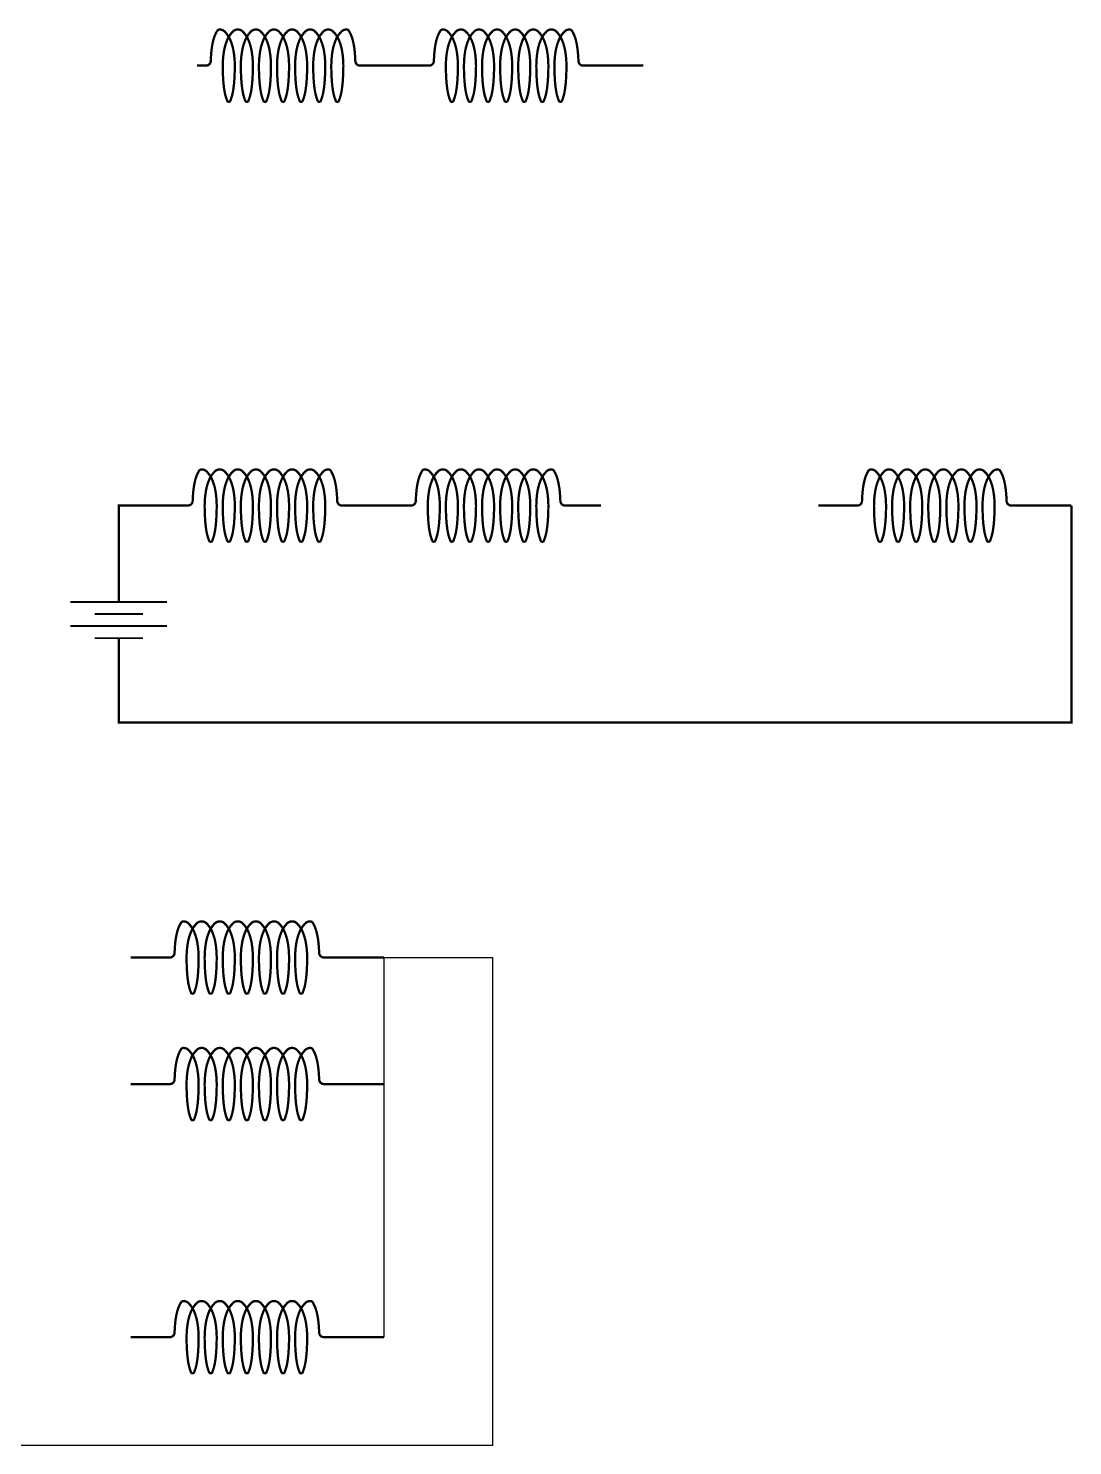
# Model space of a CAD drawing. Header units: inches. Extents: x 0 to 281, y -41 to 106.
# Drawn here: x 121.09 to 126.51, y 47.19 to 54.54 of the extents above; entities that cross this region are included whole.
import ezdxf

# ---------------------------------------------------------------- set-up
doc = ezdxf.new("R2010")
doc.units = ezdxf.units.IN
doc.header["$LTSCALE"] = 0.08
doc.header["$MEASUREMENT"] = 0

msp = doc.modelspace()

# ---------------------------------------------------------------- linework, layer by layer
at = {"const_width": 0.012}
for points in [[(123.125, 54.3438), (122.875, 54.3438), (122.8137, 54.3438, -0.404786), (122.7887, 54.3679, 0.017725), (122.7851, 54.4209, 0.035463), (122.7753, 54.4763, 0.074651), (122.7557, 54.5236, 0.26275), (122.7422, 54.5313, 0.198145), (122.7168, 54.5208, 0.098709), (122.6869, 54.4763, 0.05603), (122.6706, 54.4201, 0.042752), (122.6641, 54.3438, 0.017233), (122.6667, 54.2663, 0.02406), (122.6732, 54.2112, 0.054403), (122.6871, 54.1618, 0.30612), (122.6953, 54.1563, 0.30612), (122.7035, 54.1618, 0.054403), (122.7174, 54.2112, 0.02406), (122.7239, 54.2663, 0.017233), (122.7266, 54.3438, 0.042752), (122.72, 54.4201, 0.05603), (122.7037, 54.4763, 0.098709), (122.6738, 54.5208, 0.198145), (122.6484, 54.5313, 0.198145), (122.6231, 54.5208, 0.098709), (122.5932, 54.4763, 0.05603), (122.5769, 54.4201, 0.042752), (122.5703, 54.3438, 0.017233), (122.573, 54.2663, 0.02406), (122.5795, 54.2112, 0.054403), (122.5933, 54.1618, 0.30612), (122.6016, 54.1563, 0.30612), (122.6098, 54.1618, 0.054403), (122.6237, 54.2112, 0.02406), (122.6301, 54.2663, 0.017233), (122.6328, 54.3438, 0.042752), (122.6263, 54.4201, 0.05603), (122.6099, 54.4763, 0.098709), (122.5801, 54.5208, 0.198145), (122.5547, 54.5313, 0.198145), (122.5293, 54.5208, 0.098709), (122.4994, 54.4763, 0.05603), (122.4831, 54.4201, 0.042752), (122.4766, 54.3438, 0.017233), (122.4792, 54.2663, 0.02406), (122.4857, 54.2112, 0.054403), (122.4996, 54.1618, 0.30612), (122.5078, 54.1563, 0.30612), (122.516, 54.1618, 0.054403), (122.5299, 54.2112, 0.02406), (122.5364, 54.2663, 0.017233), (122.5391, 54.3438, 0.042752), (122.5325, 54.4201, 0.05603), (122.5162, 54.4763, 0.098709), (122.4863, 54.5208, 0.198145), (122.4609, 54.5313, 0.198145), (122.4356, 54.5208, 0.098709), (122.4057, 54.4763, 0.05603), (122.3894, 54.4201, 0.042752), (122.3828, 54.3438, 0.017233), (122.3855, 54.2663, 0.02406), (122.392, 54.2112, 0.054403), (122.4058, 54.1618, 0.30612), (122.4141, 54.1563, 0.30612), (122.4223, 54.1618, 0.054403), (122.4362, 54.2112, 0.02406), (122.4426, 54.2663, 0.017233), (122.4453, 54.3438, 0.042752), (122.4388, 54.4201, 0.05603), (122.4224, 54.4763, 0.098709), (122.3926, 54.5208, 0.198145), (122.3672, 54.5313, 0.198145), (122.3418, 54.5208, 0.098709), (122.3119, 54.4763, 0.05603), (122.2956, 54.4201, 0.042752), (122.2891, 54.3438, 0.017233), (122.2917, 54.2663, 0.02406), (122.2982, 54.2112, 0.054403), (122.3121, 54.1618, 0.30612), (122.3203, 54.1563, 0.30612), (122.3285, 54.1618, 0.054403), (122.3424, 54.2112, 0.02406), (122.3489, 54.2663, 0.017233), (122.3516, 54.3438, 0.042752), (122.345, 54.4201, 0.05603), (122.3287, 54.4763, 0.098709), (122.2988, 54.5208, 0.198145), (122.2734, 54.5313, 0.198145), (122.2481, 54.5208, 0.098709), (122.2182, 54.4763, 0.05603), (122.2019, 54.4201, 0.042752), (122.1953, 54.3438, 0.017233), (122.198, 54.2663, 0.02406), (122.2045, 54.2112, 0.054403), (122.2183, 54.1618, 0.30612), (122.2266, 54.1563, 0.30612), (122.2348, 54.1618, 0.054403), (122.2487, 54.2112, 0.02406), (122.2551, 54.2663, 0.017233), (122.2578, 54.3438, 0.042752), (122.2513, 54.4201, 0.05603), (122.2349, 54.4763, 0.098709), (122.2051, 54.5208, 0.198145), (122.1797, 54.5313, 0.198145), (122.1543, 54.5208, 0.098709), (122.1244, 54.4763, 0.05603), (122.1081, 54.4201, 0.042752), (122.1016, 54.3438, 0.017233), (122.1042, 54.2663, 0.02406), (122.1107, 54.2112, 0.054403), (122.1246, 54.1618, 0.30612), (122.1328, 54.1563, 0.30612), (122.141, 54.1618, 0.054403), (122.1549, 54.2112, 0.02406), (122.1614, 54.2663, 0.017233), (122.1641, 54.3438, 0.042752), (122.1575, 54.4201, 0.05603), (122.1412, 54.4763, 0.098709), (122.1113, 54.5208, 0.198145), (122.0859, 54.5313, 0.26275), (122.0725, 54.5236, 0.074651), (122.0528, 54.4763, 0.035463), (122.043, 54.4209, 0.017725), (122.0395, 54.3679, -0.404786), (122.0145, 54.3438), (121.9688, 54.3438)], [(124.2812, 54.3438), (124.0312, 54.3438), (123.9699, 54.3438, -0.404786), (123.9449, 54.3679, 0.017725), (123.9413, 54.4209, 0.035463), (123.9316, 54.4763, 0.074651), (123.9119, 54.5236, 0.26275), (123.8984, 54.5313, 0.198145), (123.8731, 54.5208, 0.098709), (123.8432, 54.4763, 0.05603), (123.8269, 54.4201, 0.042752), (123.8203, 54.3438, 0.017233), (123.823, 54.2663, 0.02406), (123.8295, 54.2112, 0.054403), (123.8433, 54.1618, 0.30612), (123.8516, 54.1563, 0.30612), (123.8598, 54.1618, 0.054403), (123.8737, 54.2112, 0.02406), (123.8801, 54.2663, 0.017233), (123.8828, 54.3438, 0.042752), (123.8763, 54.4201, 0.05603), (123.8599, 54.4763, 0.098709), (123.8301, 54.5208, 0.198145), (123.8047, 54.5313, 0.198145), (123.7793, 54.5208, 0.098709), (123.7494, 54.4763, 0.05603), (123.7331, 54.4201, 0.042752), (123.7266, 54.3438, 0.017233), (123.7292, 54.2663, 0.02406), (123.7357, 54.2112, 0.054403), (123.7496, 54.1618, 0.30612), (123.7578, 54.1563, 0.30612), (123.766, 54.1618, 0.054403), (123.7799, 54.2112, 0.02406), (123.7864, 54.2663, 0.017233), (123.7891, 54.3438, 0.042752), (123.7825, 54.4201, 0.05603), (123.7662, 54.4763, 0.098709), (123.7363, 54.5208, 0.198145), (123.7109, 54.5313, 0.198145), (123.6856, 54.5208, 0.098709), (123.6557, 54.4763, 0.05603), (123.6394, 54.4201, 0.042752), (123.6328, 54.3438, 0.017233), (123.6355, 54.2663, 0.02406), (123.642, 54.2112, 0.054403), (123.6558, 54.1618, 0.30612), (123.6641, 54.1563, 0.30612), (123.6723, 54.1618, 0.054403), (123.6862, 54.2112, 0.02406), (123.6926, 54.2663, 0.017233), (123.6953, 54.3438, 0.042752), (123.6888, 54.4201, 0.05603), (123.6724, 54.4763, 0.098709), (123.6426, 54.5208, 0.198145), (123.6172, 54.5313, 0.198145), (123.5918, 54.5208, 0.098709), (123.5619, 54.4763, 0.05603), (123.5456, 54.4201, 0.042752), (123.5391, 54.3438, 0.017233), (123.5417, 54.2663, 0.02406), (123.5482, 54.2112, 0.054403), (123.5621, 54.1618, 0.30612), (123.5703, 54.1563, 0.30612), (123.5785, 54.1618, 0.054403), (123.5924, 54.2112, 0.02406), (123.5989, 54.2663, 0.017233), (123.6016, 54.3438, 0.042752), (123.595, 54.4201, 0.05603), (123.5787, 54.4763, 0.098709), (123.5488, 54.5208, 0.198145), (123.5234, 54.5313, 0.198145), (123.4981, 54.5208, 0.098709), (123.4682, 54.4763, 0.05603), (123.4519, 54.4201, 0.042752), (123.4453, 54.3438, 0.017233), (123.448, 54.2663, 0.02406), (123.4545, 54.2112, 0.054403), (123.4683, 54.1618, 0.30612), (123.4766, 54.1563, 0.30612), (123.4848, 54.1618, 0.054403), (123.4987, 54.2112, 0.02406), (123.5051, 54.2663, 0.017233), (123.5078, 54.3438, 0.042752), (123.5013, 54.4201, 0.05603), (123.4849, 54.4763, 0.098709), (123.4551, 54.5208, 0.198145), (123.4297, 54.5313, 0.198145), (123.4043, 54.5208, 0.098709), (123.3744, 54.4763, 0.05603), (123.3581, 54.4201, 0.042752), (123.3516, 54.3438, 0.017233), (123.3542, 54.2663, 0.02406), (123.3607, 54.2112, 0.054403), (123.3746, 54.1618, 0.30612), (123.3828, 54.1563, 0.30612), (123.391, 54.1618, 0.054403), (123.4049, 54.2112, 0.02406), (123.4114, 54.2663, 0.017233), (123.4141, 54.3438, 0.042752), (123.4075, 54.4201, 0.05603), (123.3912, 54.4763, 0.098709), (123.3613, 54.5208, 0.198145), (123.3359, 54.5313, 0.198145), (123.3106, 54.5208, 0.098709), (123.2807, 54.4763, 0.05603), (123.2644, 54.4201, 0.042752), (123.2578, 54.3438, 0.017233), (123.2605, 54.2663, 0.02406), (123.267, 54.2112, 0.054403), (123.2808, 54.1618, 0.30612), (123.2891, 54.1563, 0.30612), (123.2973, 54.1618, 0.054403), (123.3112, 54.2112, 0.02406), (123.3176, 54.2663, 0.017233), (123.3203, 54.3438, 0.042752), (123.3138, 54.4201, 0.05603), (123.2974, 54.4763, 0.098709), (123.2676, 54.5208, 0.198145), (123.2422, 54.5313, 0.26275), (123.2287, 54.5236, 0.074651), (123.209, 54.4763, 0.035463), (123.1993, 54.4209, 0.017725), (123.1957, 54.3679, -0.404786), (123.1707, 54.3438), (123.125, 54.3438)], [(123.0312, 52.0625), (122.7812, 52.0625), (122.7199, 52.0625, -0.404786), (122.6949, 52.0867, 0.017725), (122.6913, 52.1397, 0.035463), (122.6816, 52.1951, 0.074651), (122.6619, 52.2424, 0.26275), (122.6484, 52.25, 0.198145), (122.6231, 52.2395, 0.098709), (122.5932, 52.1951, 0.05603), (122.5769, 52.1389, 0.042752), (122.5703, 52.0625, 0.017233), (122.573, 51.9851, 0.02406), (122.5795, 51.9299, 0.054403), (122.5933, 51.8806, 0.30612), (122.6016, 51.875, 0.30612), (122.6098, 51.8806, 0.054403), (122.6237, 51.9299, 0.02406), (122.6301, 51.9851, 0.017233), (122.6328, 52.0625, 0.042752), (122.6263, 52.1389, 0.05603), (122.6099, 52.1951, 0.098709), (122.5801, 52.2395, 0.198145), (122.5547, 52.25, 0.198145), (122.5293, 52.2395, 0.098709), (122.4994, 52.1951, 0.05603), (122.4831, 52.1389, 0.042752), (122.4766, 52.0625, 0.017233), (122.4792, 51.9851, 0.02406), (122.4857, 51.9299, 0.054403), (122.4996, 51.8806, 0.30612), (122.5078, 51.875, 0.30612), (122.516, 51.8806, 0.054403), (122.5299, 51.9299, 0.02406), (122.5364, 51.9851, 0.017233), (122.5391, 52.0625, 0.042752), (122.5325, 52.1389, 0.05603), (122.5162, 52.1951, 0.098709), (122.4863, 52.2395, 0.198145), (122.4609, 52.25, 0.198145), (122.4356, 52.2395, 0.098709), (122.4057, 52.1951, 0.05603), (122.3894, 52.1389, 0.042752), (122.3828, 52.0625, 0.017233), (122.3855, 51.9851, 0.02406), (122.392, 51.9299, 0.054403), (122.4058, 51.8806, 0.30612), (122.4141, 51.875, 0.30612), (122.4223, 51.8806, 0.054403), (122.4362, 51.9299, 0.02406), (122.4426, 51.9851, 0.017233), (122.4453, 52.0625, 0.042752), (122.4388, 52.1389, 0.05603), (122.4224, 52.1951, 0.098709), (122.3926, 52.2395, 0.198145), (122.3672, 52.25, 0.198145), (122.3418, 52.2395, 0.098709), (122.3119, 52.1951, 0.05603), (122.2956, 52.1389, 0.042752), (122.2891, 52.0625, 0.017233), (122.2917, 51.9851, 0.02406), (122.2982, 51.9299, 0.054403), (122.3121, 51.8806, 0.30612), (122.3203, 51.875, 0.30612), (122.3285, 51.8806, 0.054403), (122.3424, 51.9299, 0.02406), (122.3489, 51.9851, 0.017233), (122.3516, 52.0625, 0.042752), (122.345, 52.1389, 0.05603), (122.3287, 52.1951, 0.098709), (122.2988, 52.2395, 0.198145), (122.2734, 52.25, 0.198145), (122.2481, 52.2395, 0.098709), (122.2182, 52.1951, 0.05603), (122.2019, 52.1389, 0.042752), (122.1953, 52.0625, 0.017233), (122.198, 51.9851, 0.02406), (122.2045, 51.9299, 0.054403), (122.2183, 51.8806, 0.30612), (122.2266, 51.875, 0.30612), (122.2348, 51.8806, 0.054403), (122.2487, 51.9299, 0.02406), (122.2551, 51.9851, 0.017233), (122.2578, 52.0625, 0.042752), (122.2513, 52.1389, 0.05603), (122.2349, 52.1951, 0.098709), (122.2051, 52.2395, 0.198145), (122.1797, 52.25, 0.198145), (122.1543, 52.2395, 0.098709), (122.1244, 52.1951, 0.05603), (122.1081, 52.1389, 0.042752), (122.1016, 52.0625, 0.017233), (122.1042, 51.9851, 0.02406), (122.1107, 51.9299, 0.054403), (122.1246, 51.8806, 0.30612), (122.1328, 51.875, 0.30612), (122.141, 51.8806, 0.054403), (122.1549, 51.9299, 0.02406), (122.1614, 51.9851, 0.017233), (122.1641, 52.0625, 0.042752), (122.1575, 52.1389, 0.05603), (122.1412, 52.1951, 0.098709), (122.1113, 52.2395, 0.198145), (122.0859, 52.25, 0.198145), (122.0606, 52.2395, 0.098709), (122.0307, 52.1951, 0.05603), (122.0144, 52.1389, 0.042752), (122.0078, 52.0625, 0.017233), (122.0105, 51.9851, 0.02406), (122.017, 51.9299, 0.054403), (122.0308, 51.8806, 0.30612), (122.0391, 51.875, 0.30612), (122.0473, 51.8806, 0.054403), (122.0612, 51.9299, 0.02406), (122.0676, 51.9851, 0.017233), (122.0703, 52.0625, 0.042752), (122.0638, 52.1389, 0.05603), (122.0474, 52.1951, 0.098709), (122.0176, 52.2395, 0.198145), (121.9922, 52.25, 0.26275), (121.9787, 52.2424, 0.074651), (121.959, 52.1951, 0.035463), (121.9493, 52.1397, 0.017725), (121.9457, 52.0867, -0.404786), (121.9207, 52.0625), (121.875, 52.0625), (121.5625, 52.0625), (121.5625, 51.5625)], [(124.0625, 52.0625), (123.9375, 52.0625), (123.8762, 52.0625, -0.404786), (123.8512, 52.0867, 0.017725), (123.8476, 52.1397, 0.035463), (123.8378, 52.1951, 0.074651), (123.8182, 52.2424, 0.26275), (123.8047, 52.25, 0.198145), (123.7793, 52.2395, 0.098709), (123.7494, 52.1951, 0.05603), (123.7331, 52.1389, 0.042752), (123.7266, 52.0625, 0.017233), (123.7292, 51.9851, 0.02406), (123.7357, 51.9299, 0.054403), (123.7496, 51.8806, 0.30612), (123.7578, 51.875, 0.30612), (123.766, 51.8806, 0.054403), (123.7799, 51.9299, 0.02406), (123.7864, 51.9851, 0.017233), (123.7891, 52.0625, 0.042752), (123.7825, 52.1389, 0.05603), (123.7662, 52.1951, 0.098709), (123.7363, 52.2395, 0.198145), (123.7109, 52.25, 0.198145), (123.6856, 52.2395, 0.098709), (123.6557, 52.1951, 0.05603), (123.6394, 52.1389, 0.042752), (123.6328, 52.0625, 0.017233), (123.6355, 51.9851, 0.02406), (123.642, 51.9299, 0.054403), (123.6558, 51.8806, 0.30612), (123.6641, 51.875, 0.30612), (123.6723, 51.8806, 0.054403), (123.6862, 51.9299, 0.02406), (123.6926, 51.9851, 0.017233), (123.6953, 52.0625, 0.042752), (123.6888, 52.1389, 0.05603), (123.6724, 52.1951, 0.098709), (123.6426, 52.2395, 0.198145), (123.6172, 52.25, 0.198145), (123.5918, 52.2395, 0.098709), (123.5619, 52.1951, 0.05603), (123.5456, 52.1389, 0.042752), (123.5391, 52.0625, 0.017233), (123.5417, 51.9851, 0.02406), (123.5482, 51.9299, 0.054403), (123.5621, 51.8806, 0.30612), (123.5703, 51.875, 0.30612), (123.5785, 51.8806, 0.054403), (123.5924, 51.9299, 0.02406), (123.5989, 51.9851, 0.017233), (123.6016, 52.0625, 0.042752), (123.595, 52.1389, 0.05603), (123.5787, 52.1951, 0.098709), (123.5488, 52.2395, 0.198145), (123.5234, 52.25, 0.198145), (123.4981, 52.2395, 0.098709), (123.4682, 52.1951, 0.05603), (123.4519, 52.1389, 0.042752), (123.4453, 52.0625, 0.017233), (123.448, 51.9851, 0.02406), (123.4545, 51.9299, 0.054403), (123.4683, 51.8806, 0.30612), (123.4766, 51.875, 0.30612), (123.4848, 51.8806, 0.054403), (123.4987, 51.9299, 0.02406), (123.5051, 51.9851, 0.017233), (123.5078, 52.0625, 0.042752), (123.5013, 52.1389, 0.05603), (123.4849, 52.1951, 0.098709), (123.4551, 52.2395, 0.198145), (123.4297, 52.25, 0.198145), (123.4043, 52.2395, 0.098709), (123.3744, 52.1951, 0.05603), (123.3581, 52.1389, 0.042752), (123.3516, 52.0625, 0.017233), (123.3542, 51.9851, 0.02406), (123.3607, 51.9299, 0.054403), (123.3746, 51.8806, 0.30612), (123.3828, 51.875, 0.30612), (123.391, 51.8806, 0.054403), (123.4049, 51.9299, 0.02406), (123.4114, 51.9851, 0.017233), (123.4141, 52.0625, 0.042752), (123.4075, 52.1389, 0.05603), (123.3912, 52.1951, 0.098709), (123.3613, 52.2395, 0.198145), (123.3359, 52.25, 0.198145), (123.3106, 52.2395, 0.098709), (123.2807, 52.1951, 0.05603), (123.2644, 52.1389, 0.042752), (123.2578, 52.0625, 0.017233), (123.2605, 51.9851, 0.02406), (123.267, 51.9299, 0.054403), (123.2808, 51.8806, 0.30612), (123.2891, 51.875, 0.30612), (123.2973, 51.8806, 0.054403), (123.3112, 51.9299, 0.02406), (123.3176, 51.9851, 0.017233), (123.3203, 52.0625, 0.042752), (123.3138, 52.1389, 0.05603), (123.2974, 52.1951, 0.098709), (123.2676, 52.2395, 0.198145), (123.2422, 52.25, 0.198145), (123.2168, 52.2395, 0.098709), (123.1869, 52.1951, 0.05603), (123.1706, 52.1389, 0.042752), (123.1641, 52.0625, 0.017233), (123.1667, 51.9851, 0.02406), (123.1732, 51.9299, 0.054403), (123.1871, 51.8806, 0.30612), (123.1953, 51.875, 0.30612), (123.2035, 51.8806, 0.054403), (123.2174, 51.9299, 0.02406), (123.2239, 51.9851, 0.017233), (123.2266, 52.0625, 0.042752), (123.22, 52.1389, 0.05603), (123.2037, 52.1951, 0.098709), (123.1738, 52.2395, 0.198145), (123.1484, 52.25, 0.26275), (123.135, 52.2424, 0.074651), (123.1153, 52.1951, 0.035463), (123.1055, 52.1397, 0.017725), (123.102, 52.0867, -0.404786), (123.077, 52.0625), (123.0312, 52.0625)], [(126.5, 52.0625), (126.25, 52.0625), (126.1887, 52.0625, -0.404786), (126.1637, 52.0867, 0.017725), (126.1601, 52.1397, 0.035463), (126.1503, 52.1951, 0.074651), (126.1307, 52.2424, 0.26275), (126.1172, 52.25, 0.198145), (126.0918, 52.2395, 0.098709), (126.0619, 52.1951, 0.05603), (126.0456, 52.1389, 0.042752), (126.0391, 52.0625, 0.017233), (126.0417, 51.9851, 0.02406), (126.0482, 51.9299, 0.054403), (126.0621, 51.8806, 0.30612), (126.0703, 51.875, 0.30612), (126.0785, 51.8806, 0.054403), (126.0924, 51.9299, 0.02406), (126.0989, 51.9851, 0.017233), (126.1016, 52.0625, 0.042752), (126.095, 52.1389, 0.05603), (126.0787, 52.1951, 0.098709), (126.0488, 52.2395, 0.198145), (126.0234, 52.25, 0.198145), (125.9981, 52.2395, 0.098709), (125.9682, 52.1951, 0.05603), (125.9519, 52.1389, 0.042752), (125.9453, 52.0625, 0.017233), (125.948, 51.9851, 0.02406), (125.9545, 51.9299, 0.054403), (125.9683, 51.8806, 0.30612), (125.9766, 51.875, 0.30612), (125.9848, 51.8806, 0.054403), (125.9987, 51.9299, 0.02406), (126.0051, 51.9851, 0.017233), (126.0078, 52.0625, 0.042752), (126.0013, 52.1389, 0.05603), (125.9849, 52.1951, 0.098709), (125.9551, 52.2395, 0.198145), (125.9297, 52.25, 0.198145), (125.9043, 52.2395, 0.098709), (125.8744, 52.1951, 0.05603), (125.8581, 52.1389, 0.042752), (125.8516, 52.0625, 0.017233), (125.8542, 51.9851, 0.02406), (125.8607, 51.9299, 0.054403), (125.8746, 51.8806, 0.30612), (125.8828, 51.875, 0.30612), (125.891, 51.8806, 0.054403), (125.9049, 51.9299, 0.02406), (125.9114, 51.9851, 0.017233), (125.9141, 52.0625, 0.042752), (125.9075, 52.1389, 0.05603), (125.8912, 52.1951, 0.098709), (125.8613, 52.2395, 0.198145), (125.8359, 52.25, 0.198145), (125.8106, 52.2395, 0.098709), (125.7807, 52.1951, 0.05603), (125.7644, 52.1389, 0.042752), (125.7578, 52.0625, 0.017233), (125.7605, 51.9851, 0.02406), (125.767, 51.9299, 0.054403), (125.7808, 51.8806, 0.30612), (125.7891, 51.875, 0.30612), (125.7973, 51.8806, 0.054403), (125.8112, 51.9299, 0.02406), (125.8176, 51.9851, 0.017233), (125.8203, 52.0625, 0.042752), (125.8138, 52.1389, 0.05603), (125.7974, 52.1951, 0.098709), (125.7676, 52.2395, 0.198145), (125.7422, 52.25, 0.198145), (125.7168, 52.2395, 0.098709), (125.6869, 52.1951, 0.05603), (125.6706, 52.1389, 0.042752), (125.6641, 52.0625, 0.017233), (125.6667, 51.9851, 0.02406), (125.6732, 51.9299, 0.054403), (125.6871, 51.8806, 0.30612), (125.6953, 51.875, 0.30612), (125.7035, 51.8806, 0.054403), (125.7174, 51.9299, 0.02406), (125.7239, 51.9851, 0.017233), (125.7266, 52.0625, 0.042752), (125.72, 52.1389, 0.05603), (125.7037, 52.1951, 0.098709), (125.6738, 52.2395, 0.198145), (125.6484, 52.25, 0.198145), (125.6231, 52.2395, 0.098709), (125.5932, 52.1951, 0.05603), (125.5769, 52.1389, 0.042752), (125.5703, 52.0625, 0.017233), (125.573, 51.9851, 0.02406), (125.5795, 51.9299, 0.054403), (125.5933, 51.8806, 0.30612), (125.6016, 51.875, 0.30612), (125.6098, 51.8806, 0.054403), (125.6237, 51.9299, 0.02406), (125.6301, 51.9851, 0.017233), (125.6328, 52.0625, 0.042752), (125.6263, 52.1389, 0.05603), (125.6099, 52.1951, 0.098709), (125.5801, 52.2395, 0.198145), (125.5547, 52.25, 0.198145), (125.5293, 52.2395, 0.098709), (125.4994, 52.1951, 0.05603), (125.4831, 52.1389, 0.042752), (125.4766, 52.0625, 0.017233), (125.4792, 51.9851, 0.02406), (125.4857, 51.9299, 0.054403), (125.4996, 51.8806, 0.30612), (125.5078, 51.875, 0.30612), (125.516, 51.8806, 0.054403), (125.5299, 51.9299, 0.02406), (125.5364, 51.9851, 0.017233), (125.5391, 52.0625, 0.042752), (125.5325, 52.1389, 0.05603), (125.5162, 52.1951, 0.098709), (125.4863, 52.2395, 0.198145), (125.4609, 52.25, 0.26275), (125.4475, 52.2424, 0.074651), (125.4278, 52.1951, 0.035463), (125.418, 52.1397, 0.017725), (125.4145, 52.0867, -0.404786), (125.3895, 52.0625), (125.3438, 52.0625)], [(122.9375, 49.7188), (122.6875, 49.7188), (122.6262, 49.7188, -0.404786), (122.6012, 49.7429, 0.017725), (122.5976, 49.7959, 0.035463), (122.5878, 49.8513, 0.074651), (122.5682, 49.8986, 0.26275), (122.5547, 49.9063, 0.198145), (122.5293, 49.8958, 0.098709), (122.4994, 49.8513, 0.05603), (122.4831, 49.7951, 0.042752), (122.4766, 49.7188, 0.017233), (122.4792, 49.6413, 0.02406), (122.4857, 49.5862, 0.054403), (122.4996, 49.5368, 0.30612), (122.5078, 49.5313, 0.30612), (122.516, 49.5368, 0.054403), (122.5299, 49.5862, 0.02406), (122.5364, 49.6413, 0.017233), (122.5391, 49.7188, 0.042752), (122.5325, 49.7951, 0.05603), (122.5162, 49.8513, 0.098709), (122.4863, 49.8958, 0.198145), (122.4609, 49.9063, 0.198145), (122.4356, 49.8958, 0.098709), (122.4057, 49.8513, 0.05603), (122.3894, 49.7951, 0.042752), (122.3828, 49.7188, 0.017233), (122.3855, 49.6413, 0.02406), (122.392, 49.5862, 0.054403), (122.4058, 49.5368, 0.30612), (122.4141, 49.5313, 0.30612), (122.4223, 49.5368, 0.054403), (122.4362, 49.5862, 0.02406), (122.4426, 49.6413, 0.017233), (122.4453, 49.7188, 0.042752), (122.4388, 49.7951, 0.05603), (122.4224, 49.8513, 0.098709), (122.3926, 49.8958, 0.198145), (122.3672, 49.9063, 0.198145), (122.3418, 49.8958, 0.098709), (122.3119, 49.8513, 0.05603), (122.2956, 49.7951, 0.042752), (122.2891, 49.7188, 0.017233), (122.2917, 49.6413, 0.02406), (122.2982, 49.5862, 0.054403), (122.3121, 49.5368, 0.30612), (122.3203, 49.5313, 0.30612), (122.3285, 49.5368, 0.054403), (122.3424, 49.5862, 0.02406), (122.3489, 49.6413, 0.017233), (122.3516, 49.7188, 0.042752), (122.345, 49.7951, 0.05603), (122.3287, 49.8513, 0.098709), (122.2988, 49.8958, 0.198145), (122.2734, 49.9063, 0.198145), (122.2481, 49.8958, 0.098709), (122.2182, 49.8513, 0.05603), (122.2019, 49.7951, 0.042752), (122.1953, 49.7188, 0.017233), (122.198, 49.6413, 0.02406), (122.2045, 49.5862, 0.054403), (122.2183, 49.5368, 0.30612), (122.2266, 49.5313, 0.30612), (122.2348, 49.5368, 0.054403), (122.2487, 49.5862, 0.02406), (122.2551, 49.6413, 0.017233), (122.2578, 49.7188, 0.042752), (122.2513, 49.7951, 0.05603), (122.2349, 49.8513, 0.098709), (122.2051, 49.8958, 0.198145), (122.1797, 49.9063, 0.198145), (122.1543, 49.8958, 0.098709), (122.1244, 49.8513, 0.05603), (122.1081, 49.7951, 0.042752), (122.1016, 49.7188, 0.017233), (122.1042, 49.6413, 0.02406), (122.1107, 49.5862, 0.054403), (122.1246, 49.5368, 0.30612), (122.1328, 49.5313, 0.30612), (122.141, 49.5368, 0.054403), (122.1549, 49.5862, 0.02406), (122.1614, 49.6413, 0.017233), (122.1641, 49.7188, 0.042752), (122.1575, 49.7951, 0.05603), (122.1412, 49.8513, 0.098709), (122.1113, 49.8958, 0.198145), (122.0859, 49.9063, 0.198145), (122.0606, 49.8958, 0.098709), (122.0307, 49.8513, 0.05603), (122.0144, 49.7951, 0.042752), (122.0078, 49.7188, 0.017233), (122.0105, 49.6413, 0.02406), (122.017, 49.5862, 0.054403), (122.0308, 49.5368, 0.30612), (122.0391, 49.5313, 0.30612), (122.0473, 49.5368, 0.054403), (122.0612, 49.5862, 0.02406), (122.0676, 49.6413, 0.017233), (122.0703, 49.7188, 0.042752), (122.0638, 49.7951, 0.05603), (122.0474, 49.8513, 0.098709), (122.0176, 49.8958, 0.198145), (121.9922, 49.9063, 0.198145), (121.9668, 49.8958, 0.098709), (121.9369, 49.8513, 0.05603), (121.9206, 49.7951, 0.042752), (121.9141, 49.7188, 0.017233), (121.9167, 49.6413, 0.02406), (121.9232, 49.5862, 0.054403), (121.9371, 49.5368, 0.30612), (121.9453, 49.5313, 0.30612), (121.9535, 49.5368, 0.054403), (121.9674, 49.5862, 0.02406), (121.9739, 49.6413, 0.017233), (121.9766, 49.7188, 0.042752), (121.97, 49.7951, 0.05603), (121.9537, 49.8513, 0.098709), (121.9238, 49.8958, 0.198145), (121.8984, 49.9063, 0.26275), (121.885, 49.8986, 0.074651), (121.8653, 49.8513, 0.035463), (121.8555, 49.7959, 0.017725), (121.852, 49.7429, -0.404786), (121.827, 49.7188), (121.7812, 49.7188)], [(122.9375, 49.0625), (122.6875, 49.0625), (122.6262, 49.0625, -0.404786), (122.6012, 49.0867, 0.017725), (122.5976, 49.1397, 0.035463), (122.5878, 49.1951, 0.074651), (122.5682, 49.2424, 0.26275), (122.5547, 49.25, 0.198145), (122.5293, 49.2395, 0.098709), (122.4994, 49.1951, 0.05603), (122.4831, 49.1389, 0.042752), (122.4766, 49.0625, 0.017233), (122.4792, 48.9851, 0.02406), (122.4857, 48.9299, 0.054403), (122.4996, 48.8806, 0.30612), (122.5078, 48.875, 0.30612), (122.516, 48.8806, 0.054403), (122.5299, 48.9299, 0.02406), (122.5364, 48.9851, 0.017233), (122.5391, 49.0625, 0.042752), (122.5325, 49.1389, 0.05603), (122.5162, 49.1951, 0.098709), (122.4863, 49.2395, 0.198145), (122.4609, 49.25, 0.198145), (122.4356, 49.2395, 0.098709), (122.4057, 49.1951, 0.05603), (122.3894, 49.1389, 0.042752), (122.3828, 49.0625, 0.017233), (122.3855, 48.9851, 0.02406), (122.392, 48.9299, 0.054403), (122.4058, 48.8806, 0.30612), (122.4141, 48.875, 0.30612), (122.4223, 48.8806, 0.054403), (122.4362, 48.9299, 0.02406), (122.4426, 48.9851, 0.017233), (122.4453, 49.0625, 0.042752), (122.4388, 49.1389, 0.05603), (122.4224, 49.1951, 0.098709), (122.3926, 49.2395, 0.198145), (122.3672, 49.25, 0.198145), (122.3418, 49.2395, 0.098709), (122.3119, 49.1951, 0.05603), (122.2956, 49.1389, 0.042752), (122.2891, 49.0625, 0.017233), (122.2917, 48.9851, 0.02406), (122.2982, 48.9299, 0.054403), (122.3121, 48.8806, 0.30612), (122.3203, 48.875, 0.30612), (122.3285, 48.8806, 0.054403), (122.3424, 48.9299, 0.02406), (122.3489, 48.9851, 0.017233), (122.3516, 49.0625, 0.042752), (122.345, 49.1389, 0.05603), (122.3287, 49.1951, 0.098709), (122.2988, 49.2395, 0.198145), (122.2734, 49.25, 0.198145), (122.2481, 49.2395, 0.098709), (122.2182, 49.1951, 0.05603), (122.2019, 49.1389, 0.042752), (122.1953, 49.0625, 0.017233), (122.198, 48.9851, 0.02406), (122.2045, 48.9299, 0.054403), (122.2183, 48.8806, 0.30612), (122.2266, 48.875, 0.30612), (122.2348, 48.8806, 0.054403), (122.2487, 48.9299, 0.02406), (122.2551, 48.9851, 0.017233), (122.2578, 49.0625, 0.042752), (122.2513, 49.1389, 0.05603), (122.2349, 49.1951, 0.098709), (122.2051, 49.2395, 0.198145), (122.1797, 49.25, 0.198145), (122.1543, 49.2395, 0.098709), (122.1244, 49.1951, 0.05603), (122.1081, 49.1389, 0.042752), (122.1016, 49.0625, 0.017233), (122.1042, 48.9851, 0.02406), (122.1107, 48.9299, 0.054403), (122.1246, 48.8806, 0.30612), (122.1328, 48.875, 0.30612), (122.141, 48.8806, 0.054403), (122.1549, 48.9299, 0.02406), (122.1614, 48.9851, 0.017233), (122.1641, 49.0625, 0.042752), (122.1575, 49.1389, 0.05603), (122.1412, 49.1951, 0.098709), (122.1113, 49.2395, 0.198145), (122.0859, 49.25, 0.198145), (122.0606, 49.2395, 0.098709), (122.0307, 49.1951, 0.05603), (122.0144, 49.1389, 0.042752), (122.0078, 49.0625, 0.017233), (122.0105, 48.9851, 0.02406), (122.017, 48.9299, 0.054403), (122.0308, 48.8806, 0.30612), (122.0391, 48.875, 0.30612), (122.0473, 48.8806, 0.054403), (122.0612, 48.9299, 0.02406), (122.0676, 48.9851, 0.017233), (122.0703, 49.0625, 0.042752), (122.0638, 49.1389, 0.05603), (122.0474, 49.1951, 0.098709), (122.0176, 49.2395, 0.198145), (121.9922, 49.25, 0.198145), (121.9668, 49.2395, 0.098709), (121.9369, 49.1951, 0.05603), (121.9206, 49.1389, 0.042752), (121.9141, 49.0625, 0.017233), (121.9167, 48.9851, 0.02406), (121.9232, 48.9299, 0.054403), (121.9371, 48.8806, 0.30612), (121.9453, 48.875, 0.30612), (121.9535, 48.8806, 0.054403), (121.9674, 48.9299, 0.02406), (121.9739, 48.9851, 0.017233), (121.9766, 49.0625, 0.042752), (121.97, 49.1389, 0.05603), (121.9537, 49.1951, 0.098709), (121.9238, 49.2395, 0.198145), (121.8984, 49.25, 0.26275), (121.885, 49.2424, 0.074651), (121.8653, 49.1951, 0.035463), (121.8555, 49.1397, 0.017725), (121.852, 49.0867, -0.404786), (121.827, 49.0625), (121.7812, 49.0625)], [(122.9375, 47.75), (122.6875, 47.75), (122.6262, 47.75, -0.404786), (122.6012, 47.7742, 0.017725), (122.5976, 47.8272, 0.035463), (122.5878, 47.8826, 0.074651), (122.5682, 47.9299, 0.26275), (122.5547, 47.9375, 0.198145), (122.5293, 47.927, 0.098709), (122.4994, 47.8826, 0.05603), (122.4831, 47.8264, 0.042752), (122.4766, 47.75, 0.017233), (122.4792, 47.6726, 0.02406), (122.4857, 47.6174, 0.054403), (122.4996, 47.5681, 0.30612), (122.5078, 47.5625, 0.30612), (122.516, 47.5681, 0.054403), (122.5299, 47.6174, 0.02406), (122.5364, 47.6726, 0.017233), (122.5391, 47.75, 0.042752), (122.5325, 47.8264, 0.05603), (122.5162, 47.8826, 0.098709), (122.4863, 47.927, 0.198145), (122.4609, 47.9375, 0.198145), (122.4356, 47.927, 0.098709), (122.4057, 47.8826, 0.05603), (122.3894, 47.8264, 0.042752), (122.3828, 47.75, 0.017233), (122.3855, 47.6726, 0.02406), (122.392, 47.6174, 0.054403), (122.4058, 47.5681, 0.30612), (122.4141, 47.5625, 0.30612), (122.4223, 47.5681, 0.054403), (122.4362, 47.6174, 0.02406), (122.4426, 47.6726, 0.017233), (122.4453, 47.75, 0.042752), (122.4388, 47.8264, 0.05603), (122.4224, 47.8826, 0.098709), (122.3926, 47.927, 0.198145), (122.3672, 47.9375, 0.198145), (122.3418, 47.927, 0.098709), (122.3119, 47.8826, 0.05603), (122.2956, 47.8264, 0.042752), (122.2891, 47.75, 0.017233), (122.2917, 47.6726, 0.02406), (122.2982, 47.6174, 0.054403), (122.3121, 47.5681, 0.30612), (122.3203, 47.5625, 0.30612), (122.3285, 47.5681, 0.054403), (122.3424, 47.6174, 0.02406), (122.3489, 47.6726, 0.017233), (122.3516, 47.75, 0.042752), (122.345, 47.8264, 0.05603), (122.3287, 47.8826, 0.098709), (122.2988, 47.927, 0.198145), (122.2734, 47.9375, 0.198145), (122.2481, 47.927, 0.098709), (122.2182, 47.8826, 0.05603), (122.2019, 47.8264, 0.042752), (122.1953, 47.75, 0.017233), (122.198, 47.6726, 0.02406), (122.2045, 47.6174, 0.054403), (122.2183, 47.5681, 0.30612), (122.2266, 47.5625, 0.30612), (122.2348, 47.5681, 0.054403), (122.2487, 47.6174, 0.02406), (122.2551, 47.6726, 0.017233), (122.2578, 47.75, 0.042752), (122.2513, 47.8264, 0.05603), (122.2349, 47.8826, 0.098709), (122.2051, 47.927, 0.198145), (122.1797, 47.9375, 0.198145), (122.1543, 47.927, 0.098709), (122.1244, 47.8826, 0.05603), (122.1081, 47.8264, 0.042752), (122.1016, 47.75, 0.017233), (122.1042, 47.6726, 0.02406), (122.1107, 47.6174, 0.054403), (122.1246, 47.5681, 0.30612), (122.1328, 47.5625, 0.30612), (122.141, 47.5681, 0.054403), (122.1549, 47.6174, 0.02406), (122.1614, 47.6726, 0.017233), (122.1641, 47.75, 0.042752), (122.1575, 47.8264, 0.05603), (122.1412, 47.8826, 0.098709), (122.1113, 47.927, 0.198145), (122.0859, 47.9375, 0.198145), (122.0606, 47.927, 0.098709), (122.0307, 47.8826, 0.05603), (122.0144, 47.8264, 0.042752), (122.0078, 47.75, 0.017233), (122.0105, 47.6726, 0.02406), (122.017, 47.6174, 0.054403), (122.0308, 47.5681, 0.30612), (122.0391, 47.5625, 0.30612), (122.0473, 47.5681, 0.054403), (122.0612, 47.6174, 0.02406), (122.0676, 47.6726, 0.017233), (122.0703, 47.75, 0.042752), (122.0638, 47.8264, 0.05603), (122.0474, 47.8826, 0.098709), (122.0176, 47.927, 0.198145), (121.9922, 47.9375, 0.198145), (121.9668, 47.927, 0.098709), (121.9369, 47.8826, 0.05603), (121.9206, 47.8264, 0.042752), (121.9141, 47.75, 0.017233), (121.9167, 47.6726, 0.02406), (121.9232, 47.6174, 0.054403), (121.9371, 47.5681, 0.30612), (121.9453, 47.5625, 0.30612), (121.9535, 47.5681, 0.054403), (121.9674, 47.6174, 0.02406), (121.9739, 47.6726, 0.017233), (121.9766, 47.75, 0.042752), (121.97, 47.8264, 0.05603), (121.9537, 47.8826, 0.098709), (121.9238, 47.927, 0.198145), (121.8984, 47.9375, 0.26275), (121.885, 47.9299, 0.074651), (121.8653, 47.8826, 0.035463), (121.8555, 47.8272, 0.017725), (121.852, 47.7742, -0.404786), (121.827, 47.75), (121.7812, 47.75)]]:
    msp.add_lwpolyline(points, format="xyb", dxfattribs=at)
for points, const_width in [([(121.5625, 51.375), (121.5625, 50.9375), (123.5, 50.9375), (126.5, 50.9375), (126.5, 52.0625)], 0.012), ([(125.3438, 52.0625), (125.1875, 52.0625)], 0.012), ([(121.3125, 51.5625), (121.8125, 51.5625)], 0.01), ([(121.4375, 51.5), (121.6875, 51.5)], 0.01), ([(121.3125, 51.4375), (121.8125, 51.4375)], 0.01), ([(121.4375, 51.375), (121.6875, 51.375)], 0.01), ([(121.7812, 49.7188), (121.625, 49.7188)], 0.012), ([(121.7812, 49.0625), (121.625, 49.0625)], 0.012), ([(121.7812, 47.75), (121.625, 47.75)], 0.012)]:
    msp.add_lwpolyline(points, dxfattribs=dict(const_width=const_width))
at = {"color": 0}
msp.add_lwpolyline([(122.9375, 47.75), (122.9375, 49.7188), (123.5, 49.7188), (123.5, 47.1875), (117.875, 47.1875)], dxfattribs=at)

doc.saveas('drawing.dxf')
